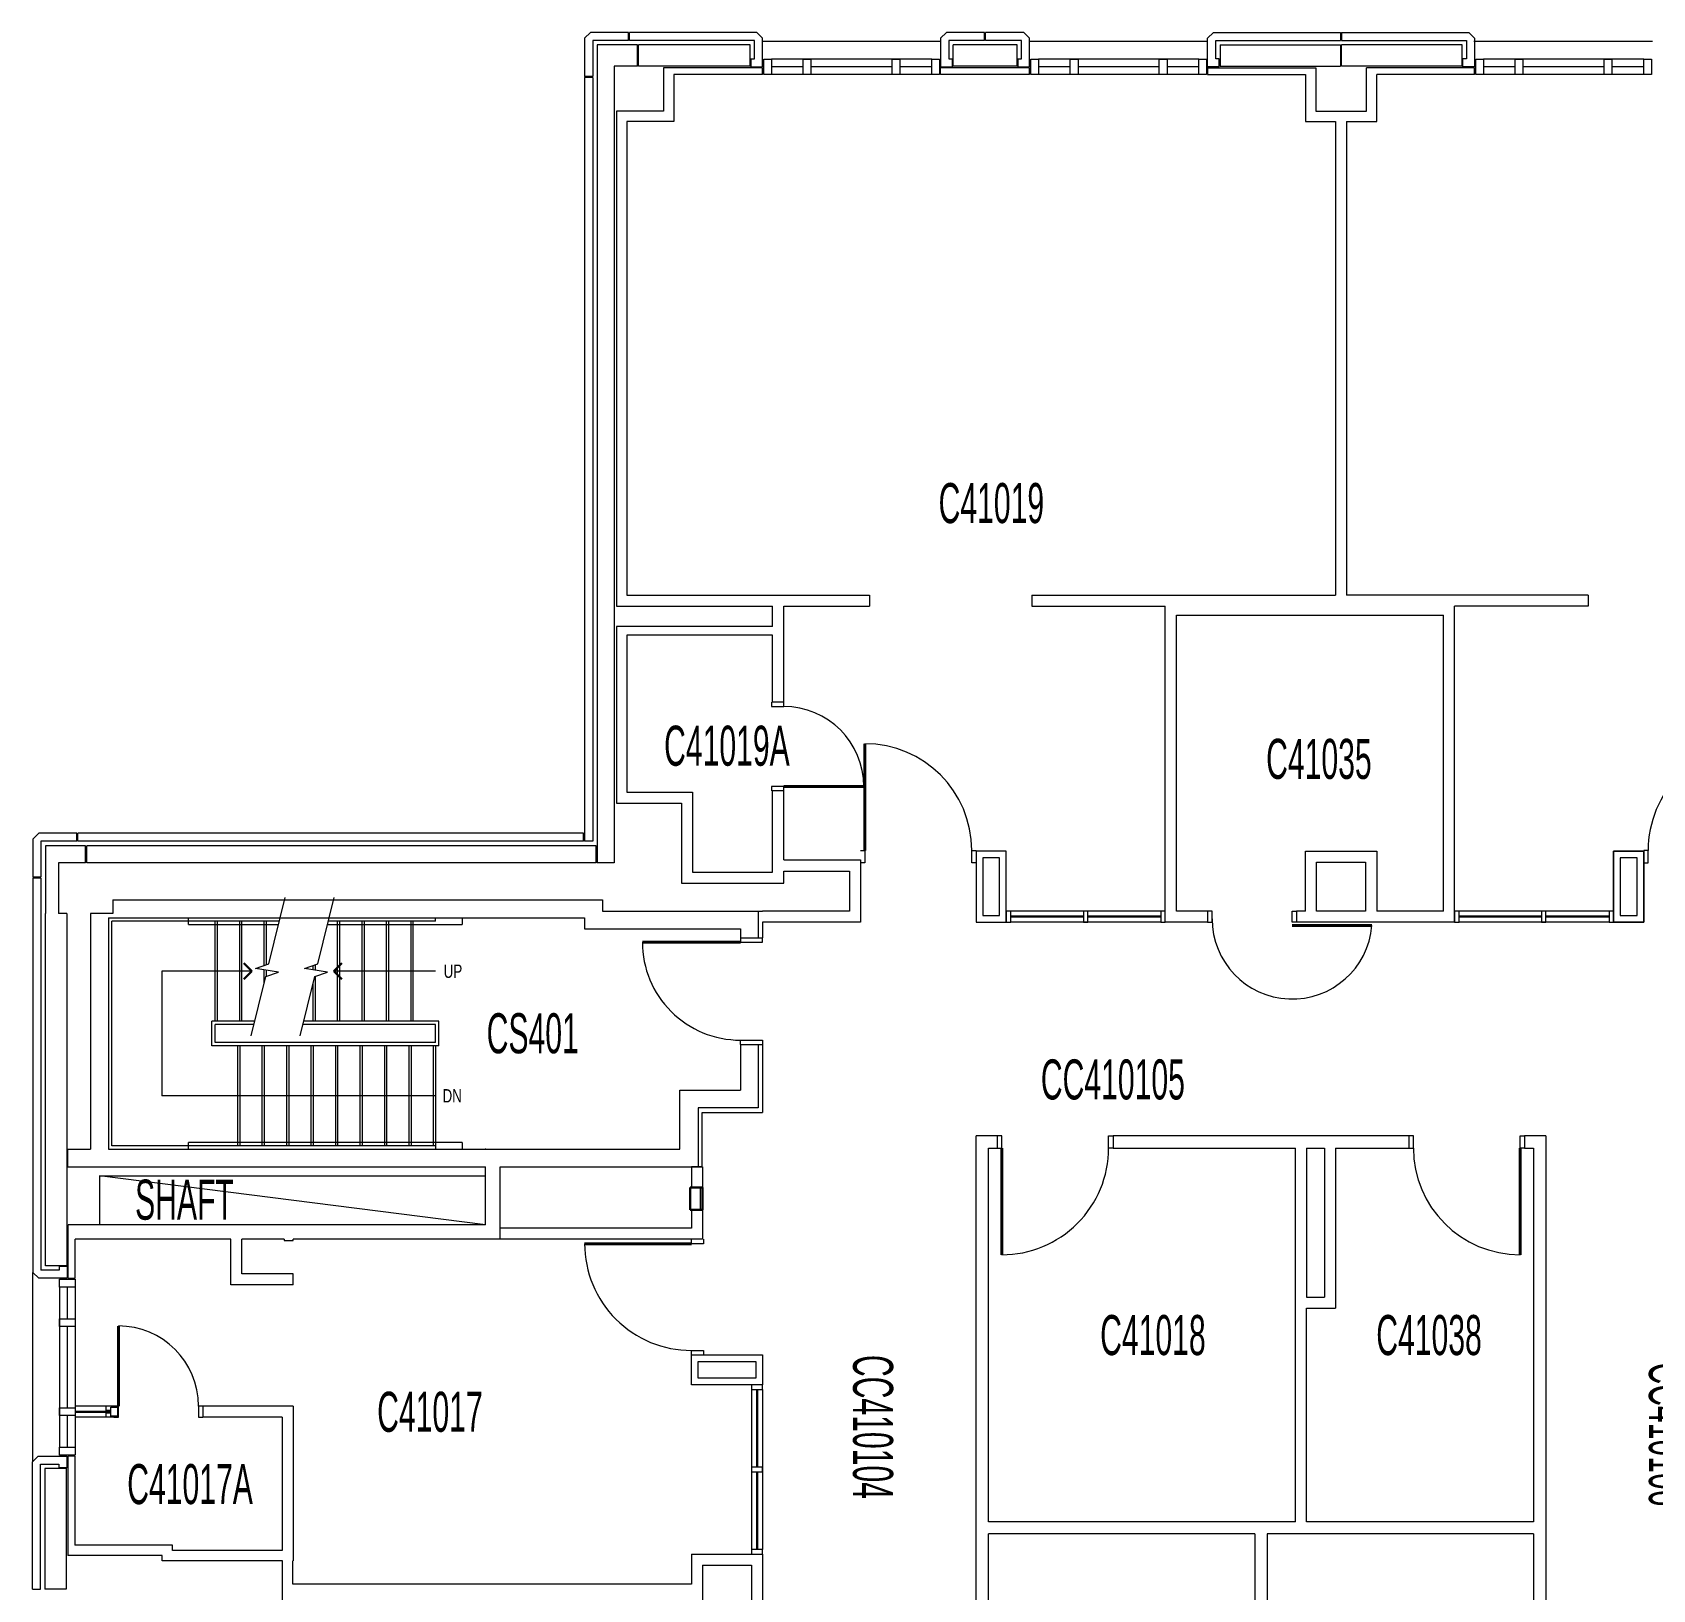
# Model space of a CAD drawing. Header units: inches. Extents: x 1.78 to 8.52, y 2.17 to 6.28.
# Drawn here: x 7.69 to 8.193, y 5.217 to 5.701 of the extents above; entities that cross this region are included whole.
import ezdxf

# ---------------------------------------------------------------- set-up
doc = ezdxf.new("R2010")
doc.units = ezdxf.units.IN
doc.header["$MEASUREMENT"] = 0
doc.header["$PDSIZE"] = -1
doc.linetypes.add('CENTERX2', pattern=[0.8, 0.5, -0.1, 0.1, -0.1])
doc.linetypes.add('HIDDEN', pattern=[0.075, 0.05, -0.025])
for name, color, linetype, lineweight in [('LEVEL_15', 7, 'Continuous', 15), ('LEVEL_16', 7, 'Continuous', 15), ('LEVEL_18', 7, 'Continuous', 15), ('LEVEL_20', 7, 'Continuous', 15), ('LEVEL_22', 7, 'Continuous', 15), ('LEVEL_23', 7, 'Continuous', 15), ('LEVEL_25', 7, 'Continuous', 15), ('LEVEL_26', 7, 'Continuous', 15), ('LEVEL_40', 7, 'Continuous', 15), ('LEVEL_48', 7, 'Continuous', 15), ('LEVEL_54', 7, 'Continuous', 15), ('LEVEL_9', 7, 'Continuous', 15)]:
    doc.layers.add(name, color=color, linetype=linetype, lineweight=lineweight)
doc.styles.add('SLDTEXTSTYLE0', font='TXT', dxfattribs={"width": 0.75})
doc.styles.add('SLDTEXTSTYLE1', font='TXT', dxfattribs={"width": 0.5625})
doc.styles.add('SLDTEXTSTYLE5', font='TXT', dxfattribs={"width": 0.5625})

msp = doc.modelspace()

# ---------------------------------------------------------------- linework, layer by layer
at = {"layer": 'LEVEL_15', "color": 32, "linetype": 'Continuous', "lineweight": 0}
for p, q in [((7.86153, 5.69903), (7.86335, 5.70084)), ((7.86153, 5.69903), (7.86153, 5.68719)), ((7.87519, 5.70084), (7.86335, 5.70084)), ((7.87519, 5.69834), (7.86404, 5.69834)), ((7.86404, 5.69834), (7.86404, 5.68719)), ((7.87519, 5.69834), (7.87519, 5.70084)), ((7.91502, 5.70084), (7.87553, 5.70084)), ((7.87553, 5.69834), (7.87553, 5.70084)), ((7.91433, 5.69834), (7.87553, 5.69834)), ((7.91433, 5.69263), (7.91433, 5.69834)), ((7.91502, 5.70084), (7.91684, 5.69903)), ((7.91684, 5.69013), (7.91684, 5.69903)), ((7.97214, 5.69903), (7.97396, 5.70084)), ((7.97214, 5.69903), (7.97214, 5.69013)), ((7.98579, 5.70084), (7.97396, 5.70084)), ((7.98579, 5.69834), (7.97465, 5.69834)), ((7.97465, 5.69834), (7.97465, 5.69263)), ((7.98579, 5.69834), (7.98579, 5.70084)), ((7.99798, 5.70084), (7.98613, 5.70084)), ((7.98613, 5.69834), (7.98613, 5.70084)), ((7.99729, 5.69834), (7.98613, 5.69834)), ((7.99729, 5.69263), (7.99729, 5.69834)), ((7.99798, 5.70084), (7.99979, 5.69903)), ((7.99979, 5.69013), (7.99979, 5.69903)), ((8.0551, 5.69903), (8.05691, 5.70084)), ((8.0551, 5.69013), (8.0551, 5.69903)), ((8.05691, 5.70084), (8.09639, 5.70084)), ((8.0576, 5.69263), (8.0576, 5.69834)), ((8.0576, 5.69834), (8.09639, 5.69834)), ((8.09639, 5.70084), (8.09639, 5.69834)), ((8.09674, 5.70084), (8.13623, 5.70084)), ((8.09674, 5.70084), (8.09674, 5.69834)), ((8.09674, 5.69834), (8.13554, 5.69834)), ((8.13554, 5.69834), (8.13554, 5.69263)), ((8.13805, 5.69903), (8.13623, 5.70084)), ((8.13805, 5.69903), (8.13805, 5.69013)), ((7.86542, 5.69695), (7.86542, 5.44283)), ((7.87795, 5.69695), (7.86542, 5.69695)), ((7.87795, 5.6903), (7.87795, 5.69695)), ((7.91295, 5.69695), (7.8783, 5.69695)), ((7.8783, 5.6903), (7.8783, 5.69695)), ((7.91295, 5.6903), (7.91295, 5.69695)), ((7.91658, 5.69808), (7.97213, 5.69808)), ((7.99591, 5.69695), (7.97603, 5.69695)), ((7.97603, 5.6903), (7.97603, 5.69695)), ((7.99591, 5.6903), (7.99591, 5.69695)), ((7.99954, 5.69808), (8.05509, 5.69808)), ((8.05898, 5.69695), (8.09639, 5.69695)), ((8.05898, 5.69695), (8.05898, 5.6903)), ((8.09639, 5.69695), (8.09639, 5.6903)), ((8.13416, 5.69695), (8.09674, 5.69695)), ((8.09674, 5.6903), (8.09674, 5.69695)), ((8.13416, 5.6903), (8.13416, 5.69695)), ((8.13779, 5.69808), (8.19334, 5.69808)), ((7.87069, 5.6903), (7.87069, 5.44283)), ((7.87795, 5.6903), (7.87069, 5.6903)), ((7.91295, 5.6903), (7.8783, 5.6903)), ((7.91321, 5.69263), (7.91433, 5.69263)), ((7.91321, 5.69263), (7.91321, 5.69013)), ((7.91321, 5.69013), (7.91684, 5.69013)), ((7.97214, 5.69013), (7.97577, 5.69013)), ((7.97465, 5.69263), (7.97577, 5.69263)), ((7.97577, 5.69263), (7.97577, 5.69013)), ((7.99591, 5.6903), (7.97603, 5.6903)), ((7.99617, 5.69263), (7.99729, 5.69263)), ((7.99617, 5.69263), (7.99617, 5.69013)), ((7.99617, 5.69013), (7.99979, 5.69013)), ((8.05872, 5.69013), (8.0551, 5.69013)), ((8.05872, 5.69263), (8.0576, 5.69263)), ((8.05872, 5.69013), (8.05872, 5.69263)), ((8.05898, 5.6903), (8.09639, 5.6903)), ((8.13416, 5.6903), (8.09674, 5.6903)), ((8.13554, 5.69263), (8.13442, 5.69263)), ((8.13442, 5.69013), (8.13442, 5.69263)), ((8.13805, 5.69013), (8.13442, 5.69013)), ((7.86404, 5.68719), (7.86153, 5.68719)), ((7.86153, 5.68685), (7.86153, 5.44948)), ((7.86404, 5.68685), (7.86153, 5.68685)), ((7.86404, 5.68685), (7.86404, 5.44948)), ((7.69192, 5.45199), (7.6901, 5.45017)), ((7.70375, 5.45199), (7.69192, 5.45199)), ((7.70375, 5.44948), (7.70375, 5.45199)), ((7.86119, 5.45199), (7.7041, 5.45199)), ((7.7041, 5.44948), (7.7041, 5.45199)), ((7.86119, 5.44948), (7.86119, 5.45199)), ((7.6901, 5.45017), (7.6901, 5.43834)), ((7.70375, 5.44948), (7.69261, 5.44948)), ((7.69261, 5.44948), (7.69261, 5.43834)), ((7.70652, 5.4481), (7.69399, 5.4481)), ((7.69399, 5.4481), (7.69399, 5.4271)), ((7.86119, 5.44948), (7.7041, 5.44948)), ((7.70652, 5.44283), (7.70652, 5.4481)), ((7.86508, 5.4481), (7.70686, 5.4481)), ((7.70686, 5.44283), (7.70686, 5.4481)), ((7.86404, 5.44948), (7.86153, 5.44948)), ((7.86508, 5.44283), (7.86508, 5.4481)), ((7.70652, 5.44283), (7.69805, 5.44283)), ((7.69805, 5.44283), (7.69805, 5.4271)), ((7.86508, 5.44283), (7.70686, 5.44283)), ((7.87069, 5.44283), (7.86542, 5.44283)), ((7.69261, 5.43834), (7.6901, 5.43834)), ((7.6901, 5.43799), (7.6901, 5.31554)), ((7.69261, 5.43799), (7.6901, 5.43799)), ((7.69261, 5.43799), (7.69261, 5.31623)), ((7.69399, 5.31761), (7.69399, 5.4271)), ((7.70064, 5.4271), (7.69805, 5.4271)), ((7.70064, 5.4271), (7.70064, 5.31761)), ((7.69831, 5.31623), (7.69261, 5.31623)), ((7.70064, 5.31761), (7.69399, 5.31761)), ((7.69831, 5.31735), (7.69831, 5.31623)), ((7.70082, 5.31735), (7.69831, 5.31735)), ((7.70082, 5.31735), (7.70082, 5.31372)), ((7.6901, 5.31554), (7.69192, 5.31372)), ((7.6901, 5.25663), (7.6901, 5.31554)), ((7.70082, 5.31372), (7.69192, 5.31372)), ((7.69179, 5.25844), (7.68997, 5.25663)), ((7.68997, 5.21713), (7.68997, 5.25663)), ((7.69179, 5.25844), (7.70069, 5.25844)), ((7.69248, 5.21713), (7.69248, 5.25594)), ((7.69248, 5.25594), (7.69818, 5.25594)), ((7.69818, 5.25594), (7.69818, 5.25481)), ((7.70069, 5.25844), (7.70069, 5.25481)), ((7.69386, 5.25455), (7.69386, 5.21713)), ((7.70051, 5.25455), (7.69386, 5.25455)), ((7.70069, 5.25481), (7.69818, 5.25481)), ((7.70051, 5.25455), (7.70051, 5.21713)), ((7.68997, 5.21713), (7.69248, 5.21713)), ((7.70051, 5.21713), (7.69386, 5.21713))]:
    msp.add_line(p, q, dxfattribs=at)
at = {"layer": 'LEVEL_16', "color": 155, "linetype": 'Continuous', "lineweight": 0}
for p, q in [((7.91718, 5.68771), (7.91718, 5.69255)), ((7.91718, 5.69255), (7.9196, 5.69255)), ((7.9196, 5.69255), (7.9196, 5.68771)), ((7.96937, 5.69255), (7.9196, 5.69255)), ((7.92945, 5.69013), (7.9196, 5.69013)), ((7.92945, 5.68771), (7.92945, 5.69255)), ((7.92945, 5.69255), (7.93187, 5.69255)), ((7.93187, 5.69255), (7.93187, 5.68771)), ((7.9571, 5.69013), (7.93187, 5.69013)), ((7.9571, 5.68771), (7.9571, 5.69255)), ((7.9571, 5.69255), (7.95952, 5.69255)), ((7.95952, 5.69255), (7.95952, 5.68771)), ((7.96937, 5.69013), (7.95952, 5.69013)), ((7.96937, 5.68771), (7.96937, 5.69255)), ((7.96937, 5.69255), (7.97179, 5.69255)), ((7.97179, 5.69255), (7.97179, 5.68771)), ((8.00014, 5.68771), (8.00014, 5.69255)), ((8.00014, 5.69255), (8.00256, 5.69255)), ((8.00256, 5.69255), (8.00256, 5.68771)), ((8.05233, 5.69255), (8.00256, 5.69255)), ((8.01241, 5.69013), (8.00256, 5.69013)), ((8.01241, 5.68771), (8.01241, 5.69255)), ((8.01241, 5.69255), (8.01483, 5.69255)), ((8.01483, 5.69255), (8.01483, 5.68771)), ((8.04006, 5.69013), (8.01483, 5.69013)), ((8.04006, 5.68771), (8.04006, 5.69255)), ((8.04006, 5.69255), (8.04248, 5.69255)), ((8.04248, 5.69255), (8.04248, 5.68771)), ((8.05233, 5.69013), (8.04248, 5.69013)), ((8.05233, 5.68771), (8.05233, 5.69255)), ((8.05233, 5.69255), (8.05475, 5.69255)), ((8.05475, 5.69255), (8.05475, 5.68771)), ((8.13839, 5.68771), (8.13839, 5.69255)), ((8.13839, 5.69255), (8.14081, 5.69255)), ((8.14081, 5.69255), (8.14081, 5.68771)), ((8.19058, 5.69255), (8.14081, 5.69255)), ((8.15066, 5.69013), (8.14081, 5.69013)), ((8.15066, 5.68771), (8.15066, 5.69255)), ((8.15066, 5.69255), (8.15308, 5.69255)), ((8.15308, 5.69255), (8.15308, 5.68771)), ((8.17831, 5.69013), (8.15308, 5.69013)), ((8.17831, 5.68771), (8.17831, 5.69255)), ((8.17831, 5.69255), (8.18073, 5.69255)), ((8.18073, 5.69255), (8.18073, 5.68771)), ((8.19058, 5.69013), (8.18073, 5.69013)), ((8.19058, 5.68771), (8.19058, 5.69255)), ((8.19058, 5.69255), (8.193, 5.69255)), ((8.193, 5.69255), (8.193, 5.68771)), ((7.9196, 5.68771), (7.91718, 5.68771)), ((7.96937, 5.68771), (7.9196, 5.68771)), ((7.93187, 5.68771), (7.92945, 5.68771)), ((7.95952, 5.68771), (7.9571, 5.68771)), ((7.97179, 5.68771), (7.96937, 5.68771)), ((8.00256, 5.68771), (8.00014, 5.68771)), ((8.05233, 5.68771), (8.00256, 5.68771)), ((8.01483, 5.68771), (8.01241, 5.68771)), ((8.04248, 5.68771), (8.04006, 5.68771)), ((8.05475, 5.68771), (8.05233, 5.68771)), ((8.14081, 5.68771), (8.13839, 5.68771)), ((8.19058, 5.68771), (8.14081, 5.68771)), ((8.15308, 5.68771), (8.15066, 5.68771)), ((8.18073, 5.68771), (8.17831, 5.68771)), ((8.193, 5.68771), (8.19058, 5.68771)), ((7.6984, 5.31096), (7.6984, 5.31338)), ((7.6984, 5.31338), (7.70324, 5.31338)), ((7.70324, 5.31096), (7.6984, 5.31096)), ((7.6984, 5.31096), (7.6984, 5.26119)), ((7.70082, 5.31096), (7.70082, 5.30111)), ((7.70324, 5.31338), (7.70324, 5.31096)), ((7.70324, 5.31096), (7.70324, 5.26119)), ((7.6984, 5.29869), (7.6984, 5.30111)), ((7.6984, 5.30111), (7.70324, 5.30111)), ((7.70324, 5.30111), (7.70324, 5.29869)), ((7.70324, 5.29869), (7.6984, 5.29869)), ((7.70082, 5.29869), (7.70082, 5.27346)), ((7.6984, 5.27104), (7.6984, 5.27346)), ((7.6984, 5.27346), (7.70324, 5.27346)), ((7.70324, 5.27104), (7.6984, 5.27104)), ((7.70082, 5.27104), (7.70082, 5.26119)), ((7.70324, 5.27346), (7.70324, 5.27104)), ((7.6984, 5.25877), (7.6984, 5.26119)), ((7.6984, 5.26119), (7.70324, 5.26119)), ((7.70324, 5.26119), (7.70324, 5.25877)), ((7.70324, 5.25877), (7.6984, 5.25877))]:
    msp.add_line(p, q, dxfattribs=at)
at = {"layer": 'LEVEL_16', "color": 151, "linetype": 'Continuous', "lineweight": 0}
for p, q in [((8.18124, 5.42434), (8.18124, 5.44646)), ((8.18124, 5.44646), (8.19058, 5.44646)), ((8.19058, 5.44646), (8.19058, 5.42434)), ((8.19058, 5.42434), (8.18124, 5.42434)), ((7.71291, 5.27397), (7.70324, 5.27397)), ((7.71291, 5.27052), (7.70324, 5.27052)), ((7.7143, 5.27259), (7.71291, 5.27259)), ((7.71291, 5.2719), (7.7143, 5.2719)), ((7.7143, 5.2719), (7.7143, 5.27363)), ((7.7143, 5.27363), (7.71637, 5.27363)), ((7.7143, 5.27086), (7.7143, 5.27259)), ((7.71637, 5.27086), (7.7143, 5.27086)), ((7.71637, 5.27363), (7.71637, 5.27086))]:
    msp.add_line(p, q, dxfattribs=at)
at = {"layer": 'LEVEL_16', "color": 151, "linetype": 'Continuous', "lineweight": 30}
msp.add_line((7.70324, 5.27225), (7.7143, 5.27225), dxfattribs=at)
at = {"layer": 'LEVEL_18', "color": 32, "linetype": 'Continuous', "lineweight": 0}
msp.add_line((7.83077, 5.33033), (7.71084, 5.34553), dxfattribs=at)
at = {"layer": 'LEVEL_20', "color": 7, "linetype": 'Continuous', "lineweight": 0}
for p, q in [((7.76345, 5.41144), (7.76851, 5.43205)), ((7.77866, 5.41144), (7.78371, 5.43205)), ((7.75928, 5.40998), (7.76345, 5.41144)), ((7.77449, 5.40998), (7.77866, 5.41144)), ((7.75796, 5.38906), (7.76247, 5.40744)), ((7.76648, 5.40886), (7.75928, 5.40998)), ((7.76247, 5.40744), (7.76648, 5.40886)), ((7.77316, 5.38906), (7.77767, 5.40744)), ((7.78169, 5.40886), (7.77449, 5.40998)), ((7.77767, 5.40744), (7.78169, 5.40886))]:
    msp.add_line(p, q, dxfattribs=at)
at = {"layer": 'LEVEL_20', "color": 3, "linetype": 'Continuous', "lineweight": 0}
for p, q in [((7.71464, 5.35487), (7.71464, 5.42468)), ((7.7667, 5.42468), (7.71464, 5.42468)), ((7.74748, 5.39358), (7.74748, 5.42468)), ((7.75508, 5.39358), (7.75508, 5.42468)), ((7.76268, 5.41117), (7.76268, 5.42468)), ((7.81522, 5.42468), (7.78191, 5.42468)), ((7.7855, 5.39358), (7.7855, 5.42468)), ((7.7931, 5.39358), (7.7931, 5.42468)), ((7.8007, 5.39358), (7.8007, 5.42468)), ((7.80831, 5.39358), (7.80831, 5.42468)), ((7.81522, 5.42468), (7.81522, 5.42572)), ((7.76268, 5.40752), (7.76268, 5.40926)), ((7.77789, 5.40945), (7.77789, 5.41117)), ((7.77789, 5.39358), (7.77789, 5.40752)), ((7.74575, 5.38597), (7.74575, 5.39358)), ((7.75906, 5.39358), (7.74575, 5.39358)), ((7.74679, 5.38701), (7.74679, 5.39254)), ((7.75881, 5.39254), (7.74679, 5.39254)), ((7.81522, 5.39254), (7.77402, 5.39254)), ((7.81626, 5.39358), (7.77427, 5.39358)), ((7.81522, 5.38701), (7.81522, 5.39254)), ((7.81626, 5.38597), (7.81626, 5.39358)), ((7.81522, 5.38701), (7.74679, 5.38701)), ((7.81626, 5.38597), (7.74575, 5.38597)), ((7.7537, 5.38597), (7.7537, 5.35487)), ((7.7613, 5.38597), (7.7613, 5.35487)), ((7.76891, 5.38597), (7.76891, 5.35487)), ((7.77651, 5.38597), (7.77651, 5.35487)), ((7.78411, 5.38597), (7.78411, 5.35487)), ((7.79172, 5.38597), (7.79172, 5.35487)), ((7.79932, 5.38597), (7.79932, 5.35487)), ((7.80693, 5.38597), (7.80693, 5.35487)), ((7.81453, 5.38597), (7.81453, 5.35487)), ((7.81522, 5.35487), (7.71464, 5.35487)), ((7.81522, 5.35487), (7.81522, 5.35383))]:
    msp.add_line(p, q, dxfattribs=at)
at = {"layer": 'LEVEL_20', "color": 3, "linetype": 'CENTERX2', "lineweight": 0}
for p, q in [((7.73849, 5.42365), (7.73849, 5.42572)), ((7.73849, 5.42365), (7.76645, 5.42365)), ((7.78165, 5.42365), (7.82352, 5.42365)), ((7.82352, 5.42572), (7.82352, 5.42365)), ((7.82352, 5.3559), (7.73849, 5.3559)), ((7.73849, 5.35383), (7.73849, 5.3559)), ((7.82352, 5.3559), (7.82352, 5.35383))]:
    msp.add_line(p, q, dxfattribs=at)
at = {"layer": 'LEVEL_20', "color": 3, "linetype": 'HIDDEN', "lineweight": 0}
for p, q in [((7.74679, 5.39358), (7.74679, 5.42468)), ((7.75439, 5.39358), (7.75439, 5.42468)), ((7.76199, 5.41093), (7.76199, 5.42468)), ((7.7848, 5.39358), (7.7848, 5.42468)), ((7.79241, 5.39358), (7.79241, 5.42468)), ((7.80001, 5.39358), (7.80001, 5.42468)), ((7.80762, 5.39358), (7.80762, 5.42468)), ((7.76199, 5.40551), (7.76199, 5.40958)), ((7.7772, 5.40956), (7.7772, 5.41093)), ((7.7772, 5.39358), (7.7772, 5.40551)), ((7.75439, 5.38597), (7.75439, 5.35487)), ((7.76199, 5.38597), (7.76199, 5.35487)), ((7.7696, 5.38597), (7.7696, 5.35487)), ((7.7772, 5.38597), (7.7772, 5.35487)), ((7.7848, 5.38597), (7.7848, 5.35487)), ((7.79241, 5.38597), (7.79241, 5.35487)), ((7.80001, 5.38597), (7.80001, 5.35487)), ((7.80762, 5.38597), (7.80762, 5.35487)), ((7.81522, 5.38597), (7.81522, 5.35487))]:
    msp.add_line(p, q, dxfattribs=at)
at = {"layer": 'LEVEL_22', "color": 120, "linetype": 'Continuous', "lineweight": 0}
for q in [(7.83077, 5.34553), (7.71084, 5.33033)]:
    msp.add_line((7.71084, 5.34553), q, dxfattribs=at)
at = {"layer": 'LEVEL_23', "color": 2, "linetype": 'Continuous', "lineweight": 0}
for p, q in [((7.91684, 5.68987), (7.88604, 5.68987)), ((7.88604, 5.68987), (7.88604, 5.67639)), ((7.91684, 5.68771), (7.91684, 5.68987)), ((7.99979, 5.68987), (7.97214, 5.68987)), ((7.97214, 5.68771), (7.97214, 5.68987)), ((7.99979, 5.68771), (7.99979, 5.68987)), ((8.0551, 5.68987), (8.0887, 5.68987)), ((8.0551, 5.68987), (8.0551, 5.68771)), ((8.0887, 5.68987), (8.0887, 5.67639)), ((8.13805, 5.68987), (8.10443, 5.68987)), ((8.10443, 5.67639), (8.10443, 5.68987)), ((8.13805, 5.68771), (8.13805, 5.68987)), ((7.91684, 5.68771), (7.88924, 5.68771)), ((7.88924, 5.68771), (7.88924, 5.67319)), ((7.99979, 5.68771), (7.97214, 5.68771)), ((8.0551, 5.68771), (8.0855, 5.68771)), ((8.0855, 5.68771), (8.0855, 5.67319)), ((8.13805, 5.68771), (8.10762, 5.68771)), ((8.10762, 5.67319), (8.10762, 5.68771)), ((7.88604, 5.67639), (7.87147, 5.67639)), ((7.87147, 5.67639), (7.87147, 5.5225)), ((7.88924, 5.67319), (7.87467, 5.67319)), ((7.87467, 5.67319), (7.87467, 5.52595)), ((8.0855, 5.67319), (8.09484, 5.67319)), ((8.0887, 5.67639), (8.10443, 5.67639)), ((8.09484, 5.67319), (8.09484, 5.52595)), ((8.09829, 5.67319), (8.09829, 5.52595)), ((8.09829, 5.67319), (8.10762, 5.67319)), ((7.87147, 5.5225), (7.91995, 5.5225)), ((7.87467, 5.52595), (7.95002, 5.52595)), ((7.91995, 5.51628), (7.91995, 5.5225)), ((7.9234, 5.5225), (7.95002, 5.5225)), ((7.9234, 5.49277), (7.9234, 5.5225)), ((7.95002, 5.52595), (7.95002, 5.5225)), ((8.00048, 5.52595), (8.00048, 5.5225)), ((8.00048, 5.52595), (8.09484, 5.52595)), ((8.00048, 5.5225), (8.04195, 5.5225)), ((8.04195, 5.42434), (8.04195, 5.5225)), ((8.17329, 5.52595), (8.09829, 5.52595)), ((8.13182, 5.42434), (8.13182, 5.5225)), ((8.17329, 5.5225), (8.13182, 5.5225)), ((8.17329, 5.52595), (8.17329, 5.5225)), ((8.04541, 5.42779), (8.04541, 5.51973)), ((8.04541, 5.51973), (8.12836, 5.51973)), ((8.12836, 5.42779), (8.12836, 5.51973)), ((7.91995, 5.51628), (7.87147, 5.51628)), ((7.87147, 5.51628), (7.87147, 5.46132)), ((7.91995, 5.51351), (7.87467, 5.51351)), ((7.87467, 5.51351), (7.87467, 5.46478)), ((7.91995, 5.49277), (7.91995, 5.51351)), ((7.9234, 5.49277), (7.91995, 5.49277)), ((7.87467, 5.46478), (7.89506, 5.46478)), ((7.89506, 5.46478), (7.89506, 5.43989)), ((7.9234, 5.46512), (7.91995, 5.46512)), ((7.91995, 5.43989), (7.91995, 5.46512)), ((7.9234, 5.44369), (7.9234, 5.46512)), ((7.87147, 5.46132), (7.8916, 5.46132)), ((7.8916, 5.46132), (7.8916, 5.43644)), ((7.9234, 5.44369), (7.94725, 5.44369)), ((7.94725, 5.44369), (7.94725, 5.42434)), ((7.9832, 5.44646), (7.9832, 5.42434)), ((7.99253, 5.44646), (7.9832, 5.44646)), ((7.98527, 5.44439), (7.98527, 5.42641)), ((7.99045, 5.44439), (7.98527, 5.44439)), ((7.99045, 5.42641), (7.99045, 5.44439)), ((7.99253, 5.42434), (7.99253, 5.44646)), ((8.0855, 5.42779), (8.0855, 5.44646)), ((8.0855, 5.44646), (8.10762, 5.44646)), ((8.08896, 5.42779), (8.08896, 5.443)), ((8.08896, 5.443), (8.10417, 5.443)), ((8.10417, 5.443), (8.10417, 5.42779)), ((8.10762, 5.44646), (8.10762, 5.42779)), ((8.19058, 5.44646), (8.18124, 5.44646)), ((8.18124, 5.44646), (8.18124, 5.42434)), ((8.1885, 5.44439), (8.18332, 5.44439)), ((8.18332, 5.44439), (8.18332, 5.42641)), ((8.1885, 5.42641), (8.1885, 5.44439)), ((8.19058, 5.42434), (8.19058, 5.44646)), ((7.8916, 5.43644), (7.9234, 5.43644)), ((7.89506, 5.43989), (7.91995, 5.43989)), ((7.9234, 5.44024), (7.94379, 5.44024)), ((7.9234, 5.43644), (7.9234, 5.44024)), ((7.94379, 5.44024), (7.94379, 5.42779)), ((7.70807, 5.4271), (7.70807, 5.35383)), ((7.71499, 5.4271), (7.70807, 5.4271)), ((7.71499, 5.43125), (7.86706, 5.43125)), ((7.71499, 5.43125), (7.71499, 5.4271)), ((7.86706, 5.43125), (7.86706, 5.42779)), ((7.86706, 5.42779), (7.91684, 5.42779)), ((7.91545, 5.42779), (7.91545, 5.4195)), ((7.94379, 5.42779), (7.91684, 5.42779)), ((7.98527, 5.42641), (7.99045, 5.42641)), ((8.05509, 5.42779), (8.04541, 5.42779)), ((8.05509, 5.42779), (8.05509, 5.42434)), ((8.0855, 5.42779), (8.08274, 5.42779)), ((8.08274, 5.42779), (8.08274, 5.42434)), ((8.10417, 5.42779), (8.08896, 5.42779)), ((8.12836, 5.42779), (8.10762, 5.42779)), ((8.18332, 5.42641), (8.1885, 5.42641)), ((7.7136, 5.42572), (7.7136, 5.35383)), ((7.7136, 5.42572), (7.86153, 5.42572)), ((7.86153, 5.42572), (7.86153, 5.42226)), ((7.86153, 5.42226), (7.90992, 5.42226)), ((7.90992, 5.42226), (7.90992, 5.4195)), ((7.94725, 5.42434), (7.91684, 5.42434)), ((7.91684, 5.42434), (7.91684, 5.4195)), ((7.9832, 5.42434), (7.99253, 5.42434)), ((8.05509, 5.42434), (8.04195, 5.42434)), ((8.13182, 5.42434), (8.08274, 5.42434)), ((8.18124, 5.42434), (8.19058, 5.42434)), ((7.90992, 5.4195), (7.91684, 5.4195)), ((7.90992, 5.38632), (7.91684, 5.38632)), ((7.90992, 5.38632), (7.90992, 5.37215)), ((7.91545, 5.38632), (7.91545, 5.36662)), ((7.91684, 5.38632), (7.91684, 5.36524)), ((7.89116, 5.35383), (7.89116, 5.37215)), ((7.89116, 5.37215), (7.90992, 5.37215)), ((7.89679, 5.36662), (7.89679, 5.3483)), ((7.91545, 5.36662), (7.89679, 5.36662)), ((7.89807, 5.3483), (7.89807, 5.36524)), ((7.89807, 5.36524), (7.91684, 5.36524)), ((7.9832, 5.10463), (7.9832, 5.35798)), ((7.98976, 5.35798), (7.9832, 5.35798)), ((7.98976, 5.35798), (7.98976, 5.35418)), ((8.02571, 5.35798), (8.02571, 5.35418)), ((8.11765, 5.35798), (8.02571, 5.35798)), ((8.11765, 5.35798), (8.11765, 5.35418)), ((8.16016, 5.35798), (8.15359, 5.35798)), ((8.15359, 5.35798), (8.15359, 5.35418)), ((8.16016, 5.35798), (8.16016, 5.10463)), ((7.7009, 5.35383), (7.70807, 5.35383)), ((7.7009, 5.35383), (7.7009, 5.3483)), ((7.7136, 5.35383), (7.89116, 5.35383)), ((7.987, 5.23804), (7.987, 5.35418)), ((7.987, 5.35418), (7.98976, 5.35418)), ((8.02571, 5.35418), (8.08239, 5.35418)), ((8.08239, 5.23804), (8.08239, 5.35418)), ((8.08585, 5.35418), (8.08585, 5.30786)), ((8.08585, 5.35418), (8.09138, 5.35418)), ((8.09138, 5.35418), (8.09138, 5.30786)), ((8.09484, 5.35418), (8.09484, 5.3044)), ((8.09484, 5.35418), (8.11765, 5.35418)), ((8.15359, 5.35418), (8.15636, 5.35418)), ((8.15636, 5.35418), (8.15636, 5.23804)), ((7.7009, 5.3483), (7.83077, 5.3483)), ((7.83077, 5.33033), (7.83077, 5.3483)), ((7.83527, 5.32583), (7.83527, 5.3483)), ((7.83527, 5.3483), (7.89807, 5.3483)), ((7.89402, 5.3483), (7.89748, 5.3483)), ((7.89472, 5.3483), (7.89472, 5.34191)), ((7.89817, 5.3483), (7.89472, 5.3483)), ((7.89817, 5.3483), (7.89817, 5.34191)), ((7.89817, 5.34191), (7.89472, 5.34191)), ((7.89472, 5.33499), (7.89472, 5.32929)), ((7.89817, 5.33499), (7.89472, 5.33499)), ((7.89817, 5.33499), (7.89817, 5.32583)), ((7.83077, 5.33033), (7.70108, 5.33033)), ((7.70108, 5.31373), (7.70108, 5.33033)), ((7.75162, 5.32583), (7.70324, 5.32583)), ((7.70324, 5.31373), (7.70324, 5.32583)), ((7.75162, 5.31166), (7.75162, 5.32583)), ((7.75508, 5.31512), (7.75508, 5.32583)), ((7.76821, 5.32583), (7.75508, 5.32583)), ((7.76821, 5.32583), (7.76821, 5.32549)), ((7.83527, 5.32583), (7.77098, 5.32583)), ((7.77098, 5.32549), (7.77098, 5.32583)), ((7.89472, 5.32929), (7.83527, 5.32929)), ((7.83527, 5.32583), (7.83527, 5.32929)), ((7.89817, 5.32583), (7.83527, 5.32583)), ((7.76821, 5.32549), (7.77098, 5.32549)), ((7.70108, 5.31373), (7.70324, 5.31373)), ((7.77098, 5.31166), (7.75162, 5.31166)), ((7.77098, 5.31512), (7.75508, 5.31512)), ((7.77098, 5.31166), (7.77098, 5.31512)), ((8.08585, 5.30786), (8.09138, 5.30786)), ((8.08585, 5.3044), (8.09484, 5.3044)), ((8.08585, 5.23804), (8.08585, 5.3044)), ((7.89472, 5.28056), (7.89472, 5.28989)), ((7.89472, 5.28989), (7.91684, 5.28989)), ((7.89679, 5.28263), (7.89679, 5.28781)), ((7.89679, 5.28781), (7.91476, 5.28781)), ((7.91476, 5.28781), (7.91476, 5.28263)), ((7.91684, 5.28989), (7.91684, 5.28056)), ((7.91684, 5.28056), (7.89472, 5.28056)), ((7.91476, 5.28263), (7.89679, 5.28263)), ((7.7153, 5.27399), (7.71291, 5.27399)), ((7.71291, 5.27258), (7.71291, 5.27399)), ((7.71291, 5.27053), (7.71291, 5.2719)), ((7.7153, 5.27053), (7.71291, 5.27053)), ((7.7153, 5.27399), (7.7153, 5.27363)), ((7.7153, 5.27086), (7.7153, 5.27053)), ((7.74295, 5.27399), (7.74295, 5.27053)), ((7.77098, 5.27399), (7.74295, 5.27399)), ((7.76752, 5.27053), (7.74295, 5.27053)), ((7.76752, 5.27053), (7.76752, 5.22906)), ((7.77098, 5.27399), (7.77098, 5.22586)), ((7.70095, 5.25844), (7.70095, 5.22759)), ((7.70311, 5.25844), (7.70095, 5.25844)), ((7.70311, 5.25844), (7.70311, 5.23079)), ((8.08239, 5.23804), (7.987, 5.23804)), ((8.15636, 5.23804), (8.08585, 5.23804)), ((7.73352, 5.23079), (7.70311, 5.23079)), ((7.73352, 5.22906), (7.73352, 5.23079)), ((7.987, 5.10843), (7.987, 5.23424)), ((8.06978, 5.23424), (7.987, 5.23424)), ((8.06978, 5.23424), (8.06978, 5.10463)), ((8.15636, 5.23424), (8.07358, 5.23424)), ((8.07358, 5.23424), (8.07358, 5.10463)), ((8.15636, 5.23424), (8.15636, 5.10843)), ((7.73032, 5.22759), (7.70095, 5.22759)), ((7.73032, 5.22586), (7.73032, 5.22759)), ((7.76765, 5.22586), (7.73032, 5.22586)), ((7.76752, 5.22906), (7.73352, 5.22906)), ((7.76765, 5.20806), (7.76765, 5.22586)), ((7.77098, 5.22586), (7.77085, 5.22586)), ((7.77085, 5.21869), (7.77085, 5.22586)), ((7.89472, 5.22802), (7.91684, 5.22802)), ((7.89472, 5.22802), (7.89472, 5.21869)), ((7.91684, 5.22802), (7.91684, 5.2059)), ((7.89817, 5.22456), (7.91338, 5.22456)), ((7.89817, 5.22456), (7.89817, 5.20936)), ((7.91338, 5.22456), (7.91338, 5.20936)), ((7.89472, 5.21869), (7.77085, 5.21869))]:
    msp.add_line(p, q, dxfattribs=at)
at = {"layer": 'LEVEL_23'}
msp.add_point((7.83077, 5.35383), dxfattribs=at)
at = {"layer": 'LEVEL_25', "color": 2, "linetype": 'Continuous', "lineweight": 0}
for p, q in [((7.9196, 5.49277), (7.9196, 5.49139)), ((7.9234, 5.49139), (7.9234, 5.49277)), ((7.9196, 5.49139), (7.9234, 5.49139)), ((7.9234, 5.46651), (7.9196, 5.46651)), ((7.9196, 5.46651), (7.9196, 5.46512)), ((7.9234, 5.46512), (7.9234, 5.46651)), ((7.94725, 5.44663), (7.94863, 5.44663)), ((7.94863, 5.44663), (7.94863, 5.44283)), ((7.98181, 5.44283), (7.98181, 5.44663)), ((7.98181, 5.44663), (7.9832, 5.44663)), ((8.19196, 5.44663), (8.19058, 5.44663)), ((8.19196, 5.44283), (8.19196, 5.44663)), ((7.94863, 5.44283), (7.94725, 5.44283)), ((7.9832, 5.44283), (7.98181, 5.44283)), ((8.19058, 5.44283), (8.19196, 5.44283)), ((7.89472, 5.32445), (7.89472, 5.32583)), ((7.89852, 5.32583), (7.89852, 5.32445)), ((7.89852, 5.32445), (7.89472, 5.32445)), ((7.89472, 5.28989), (7.89472, 5.29127)), ((7.89472, 5.29127), (7.89852, 5.29127)), ((7.89852, 5.29127), (7.89852, 5.28989)), ((7.71668, 5.27399), (7.7153, 5.27399)), ((7.7153, 5.27053), (7.71668, 5.27053)), ((7.71668, 5.27053), (7.71668, 5.27399)), ((7.74295, 5.27399), (7.74157, 5.27399)), ((7.74157, 5.27399), (7.74157, 5.27053)), ((7.74157, 5.27053), (7.74295, 5.27053))]:
    msp.add_line(p, q, dxfattribs=at)
at = {"layer": 'LEVEL_25', "color": 2, "linetype": 'Continuous', "lineweight": 40}
for p, q in [((7.94863, 5.47981), (7.94863, 5.44663)), ((7.94829, 5.46651), (7.9234, 5.46651)), ((8.10615, 5.4233), (8.08136, 5.4233)), ((7.87951, 5.41812), (7.90992, 5.41812)), ((7.99115, 5.32099), (7.99115, 5.35418)), ((8.15221, 5.32099), (8.15221, 5.35418)), ((7.86153, 5.32445), (7.89472, 5.32445)), ((7.71668, 5.29887), (7.71668, 5.27399))]:
    msp.add_line(p, q, dxfattribs=at)
at = {"layer": 'LEVEL_25', "color": 2, "linetype": 'Continuous', "lineweight": 0}
for centre, major_axis, start_param, end_param in [((7.9234, 5.46651), (-0.02489, 0), 3.141593, 4.712389), ((7.94863, 5.44663), (0.03318, 0), 6.283185, 7.853981), ((8.22514, 5.44663), (-0.03318, 0), 4.712389, 6.283186), ((8.08136, 5.42537), (0, -0.02489), 4.712294, 7.770681), ((7.90992, 5.41812), (0, -0.03042), 4.712389, 6.283186), ((7.99115, 5.35418), (0.03318, 0), 4.712389, 6.283186), ((8.15221, 5.35418), (-0.03318, 0), 6.283185, 7.853981), ((7.89472, 5.32445), (0, -0.03318), 4.712389, 6.283186), ((7.71668, 5.27399), (0, -0.02489), 1.570796, 3.141592)]:
    msp.add_ellipse(centre, major_axis=major_axis, ratio=1, start_param=start_param, end_param=end_param, dxfattribs=at)
at = {"layer": 'LEVEL_26', "color": 2, "linetype": 'Continuous', "lineweight": 0}
for p, q in [((8.05647, 5.42779), (8.05509, 5.42779)), ((8.05647, 5.42434), (8.05647, 5.42779)), ((8.08136, 5.42434), (8.08136, 5.42779)), ((8.08136, 5.42779), (8.08274, 5.42779)), ((8.05509, 5.42434), (8.05647, 5.42434)), ((8.08274, 5.42434), (8.08136, 5.42434)), ((7.90992, 5.4195), (7.90992, 5.41812)), ((7.90992, 5.41812), (7.91684, 5.41812)), ((7.91684, 5.41812), (7.91684, 5.4195)), ((7.90992, 5.38632), (7.90992, 5.3877)), ((7.90992, 5.3877), (7.91684, 5.3877)), ((7.91684, 5.3877), (7.91684, 5.38632)), ((7.99115, 5.35798), (7.98976, 5.35798)), ((7.99115, 5.35418), (7.99115, 5.35798)), ((8.02433, 5.35418), (8.02433, 5.35798)), ((8.02433, 5.35798), (8.02571, 5.35798)), ((8.11903, 5.35798), (8.11765, 5.35798)), ((8.11903, 5.35418), (8.11903, 5.35798)), ((8.15221, 5.35418), (8.15221, 5.35798)), ((8.15221, 5.35798), (8.15359, 5.35798)), ((7.98976, 5.35418), (7.99115, 5.35418)), ((8.02571, 5.35418), (8.02433, 5.35418)), ((8.11765, 5.35418), (8.11903, 5.35418)), ((8.15359, 5.35418), (8.15221, 5.35418))]:
    msp.add_line(p, q, dxfattribs=at)
at = {"layer": 'LEVEL_40', "color": 2, "linetype": 'Continuous', "lineweight": 30}
for p, q in [((7.75813, 5.40913), (7.75569, 5.41157)), ((7.78365, 5.40913), (7.78609, 5.41157)), ((7.75813, 5.40913), (7.75569, 5.40669)), ((7.78365, 5.40913), (7.78609, 5.40669))]:
    msp.add_line(p, q, dxfattribs=at)
at = {"layer": 'LEVEL_40', "color": 2, "linetype": 'Continuous', "lineweight": 0}
for p, q in [((7.73019, 5.40913), (7.73019, 5.37042)), ((7.75813, 5.40913), (7.73019, 5.40913)), ((7.81522, 5.40913), (7.78365, 5.40913)), ((7.81522, 5.37042), (7.73019, 5.37042))]:
    msp.add_line(p, q, dxfattribs=at)
at = {"layer": 'LEVEL_54', "color": 32, "linetype": 'Continuous', "lineweight": 30}
for p, q in [((7.89817, 5.34191), (7.89437, 5.34191)), ((7.89437, 5.34191), (7.89437, 5.33499)), ((7.89817, 5.33499), (7.89817, 5.34191)), ((7.89437, 5.33499), (7.89817, 5.33499))]:
    msp.add_line(p, q, dxfattribs=at)
at = {"layer": 'LEVEL_54', "color": 32, "linetype": 'Continuous', "lineweight": 0}
msp.add_line((7.89748, 5.34191), (7.89748, 5.33499), dxfattribs=at)
at = {"layer": 'LEVEL_9', "color": 2, "linetype": 'Continuous', "lineweight": 0}
for p, q in [((7.99391, 5.42779), (7.99253, 5.42779)), ((7.99253, 5.42779), (7.99253, 5.42434)), ((7.99391, 5.42434), (7.99391, 5.42779)), ((8.04057, 5.42779), (7.99391, 5.42779)), ((8.01793, 5.42779), (8.01655, 5.42779)), ((8.01655, 5.42779), (8.01655, 5.42434)), ((8.01793, 5.42434), (8.01793, 5.42779)), ((8.04195, 5.42779), (8.04057, 5.42779)), ((8.04057, 5.42779), (8.04057, 5.42434)), ((8.04195, 5.42434), (8.04195, 5.42779)), ((8.1332, 5.42779), (8.13182, 5.42779)), ((8.13182, 5.42779), (8.13182, 5.42434)), ((8.1332, 5.42434), (8.1332, 5.42779)), ((8.17986, 5.42779), (8.1332, 5.42779)), ((8.16016, 5.42779), (8.15878, 5.42779)), ((8.15878, 5.42779), (8.15878, 5.42434)), ((8.16016, 5.42434), (8.16016, 5.42779)), ((8.18124, 5.42779), (8.17986, 5.42779)), ((8.17986, 5.42779), (8.17986, 5.42434)), ((8.18124, 5.42434), (8.18124, 5.42779)), ((7.99253, 5.42434), (7.99391, 5.42434)), ((8.04057, 5.42434), (7.99391, 5.42434)), ((8.01655, 5.42434), (8.01793, 5.42434)), ((8.04057, 5.42434), (8.04195, 5.42434)), ((8.13182, 5.42434), (8.1332, 5.42434)), ((8.17986, 5.42434), (8.1332, 5.42434)), ((8.15878, 5.42434), (8.16016, 5.42434)), ((8.17986, 5.42434), (8.18124, 5.42434)), ((7.91684, 5.28056), (7.91338, 5.28056)), ((7.91338, 5.28056), (7.91338, 5.27917)), ((7.91684, 5.27917), (7.91684, 5.28056)), ((7.91338, 5.27917), (7.91684, 5.27917)), ((7.91338, 5.27917), (7.91338, 5.2294)), ((7.91684, 5.27917), (7.91684, 5.2294)), ((7.91684, 5.25498), (7.91338, 5.25498)), ((7.91338, 5.25498), (7.91338, 5.2536)), ((7.91338, 5.2536), (7.91684, 5.2536)), ((7.91684, 5.2536), (7.91684, 5.25498)), ((7.91684, 5.2294), (7.91338, 5.2294)), ((7.91338, 5.2294), (7.91338, 5.22802)), ((7.91338, 5.22802), (7.91684, 5.22802)), ((7.91684, 5.22802), (7.91684, 5.2294))]:
    msp.add_line(p, q, dxfattribs=at)
at = {"layer": 'LEVEL_9', "color": 2, "linetype": 'Continuous', "lineweight": 30}
for p, q in [((8.01655, 5.42607), (7.99391, 5.42607)), ((8.04057, 5.42607), (8.01793, 5.42607)), ((8.15878, 5.42607), (8.1332, 5.42607)), ((8.17986, 5.42607), (8.16016, 5.42607)), ((7.91511, 5.27917), (7.91511, 5.25498)), ((7.91511, 5.2536), (7.91511, 5.2294))]:
    msp.add_line(p, q, dxfattribs=at)

# ---------------------------------------------------------------- texts
at = {"layer": 'LEVEL_40', "color": 2, "char_height": 0.004148, "attachment_point": 3, "style": 'SLDTEXTSTYLE0'}
for s, insert in [('UP', (7.82352, 5.41119)), ('DN', (7.82341, 5.37248))]:
    msp.add_mtext(s, dxfattribs=dict(at, insert=insert))
at = {"layer": 'LEVEL_48', "color": 120, "char_height": 0.012443, "attachment_point": 2, "style": 'SLDTEXTSTYLE1'}
for s, insert in [('C41019', (7.98791, 5.56081)), ('C41019A', (7.90575, 5.48541)), ('C41035', (8.08967, 5.48132)), ('CS401', (7.84542, 5.39606)), ('CC410105', (8.02566, 5.38171)), ('SHAFT', (7.73722, 5.34435)), ('C41018', (8.03811, 5.30228)), ('C41038', (8.12389, 5.30228)), ('C41017', (7.81348, 5.27843)), ('C41017A', (7.73895, 5.25597))]:
    msp.add_mtext(s, dxfattribs=dict(at, insert=insert))
at = {"layer": 'LEVEL_48', "color": 120, "char_height": 0.012443, "attachment_point": 2, "rotation": 270, "style": 'SLDTEXTSTYLE5'}
for s, insert in [('CC410104', (7.95738, 5.2675)), ('CC410106', (8.20464, 5.26517))]:
    msp.add_mtext(s, dxfattribs=dict(at, insert=insert))

doc.saveas('drawing.dxf')
